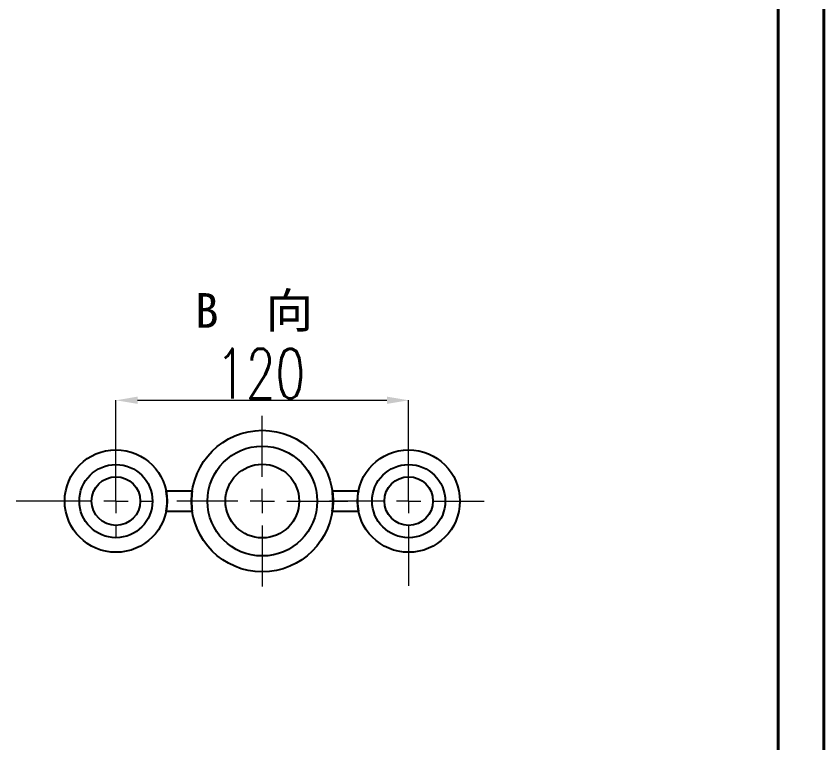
# Model space of a CAD drawing. Header units: millimetres. Extents: x 2454 to 4226, y 715 to 1968.
# Drawn here: x 3853.7 to 4226.2, y 1298.3 to 1633.3 of the extents above; entities that cross this region are included whole.
import ezdxf

# ---------------------------------------------------------------- set-up
doc = ezdxf.new("R2010")
doc.units = ezdxf.units.MM
doc.linetypes.add('CENTER2', pattern=[28.575, 19.05, -3.175, 3.175, -3.175])
for name, color, linetype, lineweight in [('AM_BOR', 7, 'Continuous', 50), ('FORMAT', 7, 'Continuous', 18), ('中心线', 1, 'CENTER2', 13), ('文字', 7, 'Continuous', 13), ('标注', 3, 'Continuous', 13), ('粗实线', 7, 'Continuous', 40)]:
    doc.layers.add(name, color=color, linetype=linetype, lineweight=lineweight)
doc.styles.add('SLDTEXTSTYLE1', font='txt.shx', dxfattribs={"width": 0.7, "bigfont": 'gbcbig.shx'})
doc.styles.add('STYLE1', font='txt.shx', dxfattribs={"width": 0.8, "height": 3, "bigfont": 'hzdx.shx'})
doc.dimstyles.new('SLDDIMSTYLE12$0', dxfattribs={"dimtxt": 12, "dimasz": 10, "dimexe": 0, "dimexo": 0.0625, "dimgap": 0.875, "dimtad": 1, "dimdec": 1, "dimlfac": 1.8, "dimrnd": 1e-09, "dimzin": 12, "dimdsep": 46, "dimtxsty": 'SLDTEXTSTYLE1', "dimcen": 0.09, "dimdle": 8.16, "dimclrd": 3, "dimclre": 3, "dimadec": 0, "dimazin": 3, "dimtfac": 1, "dimtdec": 1, "dimtofl": 0, "dimtmove": 0, "dimatfit": 3, "dimfxl": 0, "dimfrac": 2, "dimtolj": 1, "dimlwd": 5, "dimlwe": 5, "dimarcsym": 0})

# ---------------------------------------------------------------- blocks, each defined once
blk = doc.blocks.new('rA3')
at = {"layer": '粗实线'}
for p, q in [((753.384, 124.26), (753.384, 421.26)), ((748.384, 129.26), (748.384, 416.26))]:
    blk.add_line(p, q, dxfattribs=at)
blk = doc.blocks.new('SW_CENTERMARKSYMBOL_14')
at = {"layer": 'FORMAT', "color": 0}
for p, q in [((0, 2), (0, 7)), ((0, 0), (0, 1)), ((-2, 0), (-7, 0)), ((0, 0), (-1, 0)), ((0, 0), (0, -1)), ((0, 0), (1, 0)), ((2, 0), (7, 0)), ((0, -2), (0, -7))]:
    blk.add_line(p, q, dxfattribs=at)
blk = doc.blocks.new('SW_CENTERMARKSYMBOL_15')
at = {"layer": 'FORMAT', "color": 0}
for p, q in [((0, 2), (0, 5.001)), ((0, 0), (0, 1)), ((-2, 0), (-6.488, 0)), ((0, 0), (-1, 0)), ((0, 0), (0, -1)), ((0, 0), (1, 0)), ((2, 0), (6.2, 0)), ((0, -2), (0, -6.938))]:
    blk.add_line(p, q, dxfattribs=at)
blk = doc.blocks.new('SW_CENTERMARKSYMBOL_16')
at = {"layer": 'FORMAT', "color": 0}
for p, q in [((0, 2), (0, 3)), ((0, 0), (0, 1)), ((-2, 0), (-8.181, 0)), ((0, 0), (-1, 0)), ((0, 0), (0, -1)), ((0, 0), (1, 0)), ((2, 0), (3, 0)), ((0, -2), (0, -3))]:
    blk.add_line(p, q, dxfattribs=at)
blk = doc.blocks.new('*D62')
at = {"layer": 'Defpoints', "color": 0, "transparency": 16777216}
for p in [(4034.75, 1456.23), (3899.75, 1409.75), (4034.75, 1409.75)]:
    blk.add_point(p, dxfattribs=at)
at = {"layer": '标注', "color": 3, "lineweight": 5, "transparency": 16777216}
blk.add_line((3899.75, 1409.81), (3899.75, 1456.23), dxfattribs=at)
at = {"layer": '标注', "color": 3, "linetype": 'Continuous', "lineweight": 5, "transparency": 16777216}
for p, q in [((3909.75, 1456.23), (4024.75, 1456.23)), ((4034.75, 1409.81), (4034.75, 1456.23))]:
    blk.add_line(p, q, dxfattribs=at)
at = {"layer": '标注', "color": 3, "transparency": 16777216}
for points in [[(3909.75, 1457.9), (3909.75, 1454.57), (3899.75, 1456.23)], [(4024.75, 1457.9), (4024.75, 1454.57), (4034.75, 1456.23)]]:
    blk.add_solid(points, dxfattribs=at)
at = {"layer": '标注', "color": 0, "transparency": 16777216, "insert": (3966.48, 1468.54), "char_height": 10, "attachment_point": 5, "style": 'SLDTEXTSTYLE1'}
blk.add_mtext('\\A1;{\\H2.28571x;120}', dxfattribs=at)

msp = doc.modelspace()

# ---------------------------------------------------------------- linework, layer by layer
at = {"layer": '粗实线', "color": 7, "linetype": 'ByBlock', "lineweight": 25}
for p, q in [((3934.947, 1414.314), (3922.929, 1414.314)), ((4011.571, 1414.314), (3999.554, 1414.314)), ((3922.901, 1405.034), (3934.967, 1405.034)), ((3999.533, 1405.034), (4011.6, 1405.034))]:
    msp.add_line(p, q, dxfattribs=at)
for centre, radius in [((3967.25, 1409.746), 32.625), ((3967.25, 1409.746), 25.313), ((3899.75, 1409.746), 23.625), ((4034.75, 1409.746), 23.625), ((3967.25, 1409.746), 16.992), ((3899.75, 1409.746), 16.875), ((4034.75, 1409.746), 16.875), ((3899.75, 1409.746), 11.219), ((4034.75, 1409.746), 11.191)]:
    msp.add_circle(centre, radius, dxfattribs=at)
for centre, radius, start, end in [((3899.75, 1409.746), 23.625, 348.49538, 11.14836), ((3967.25, 1409.746), 32.625, 171.95145, 188.30411), ((3967.25, 1409.746), 32.625, 351.69589, 8.04855), ((4034.75, 1409.746), 23.625, 168.85164, 191.50462)]:
    msp.add_arc(centre, radius, start, end, dxfattribs=at)

# ---------------------------------------------------------------- block references
at = {"layer": 'AM_BOR', "xscale": 4.21875, "yscale": 4.21875, "zscale": 4.21875}
msp.add_blockref('rA3', (1047.891, 191.169), dxfattribs=at)
at = {"layer": '中心线', "linetype": 'ByBlock', "xscale": 5.625, "yscale": 5.625, "zscale": 5.625}
for name, p in [('SW_CENTERMARKSYMBOL_14', (3967.25, 1409.746)), ('SW_CENTERMARKSYMBOL_15', (4034.75, 1409.746)), ('SW_CENTERMARKSYMBOL_16', (3899.75, 1409.746))]:
    msp.add_blockref(name, p, dxfattribs=at)

# ---------------------------------------------------------------- texts
at = {"layer": '文字', "insert": (3963.439, 1496.755), "char_height": 16, "width": 240, "attachment_point": 5, "style": 'STYLE1'}
msp.add_mtext('\\pt176;{\\fSimSun|b0|i0|c134|p2;\\W1;B  向}', dxfattribs=at)

# ---------------------------------------------------------------- dimensions: what is measured, and where the dimension line sits
at = {"layer": '标注'}
dim = msp.add_linear_dim(base=(4034.75, 1456.235), p1=(3899.75, 1409.746), p2=(4034.75, 1409.746), text='{\\H2.28571x;120}', dimstyle='SLDDIMSTYLE12$0', override={"dimtxt": 10, "dimtdec": 3, "dimtzin": 0}, dxfattribs=at)
dim.commit()
dim.dimension.update_dxf_attribs({"geometry": '*D62', "text_midpoint": (3966.479, 1456.235), "dimtype": 160})

doc.saveas('drawing.dxf')
